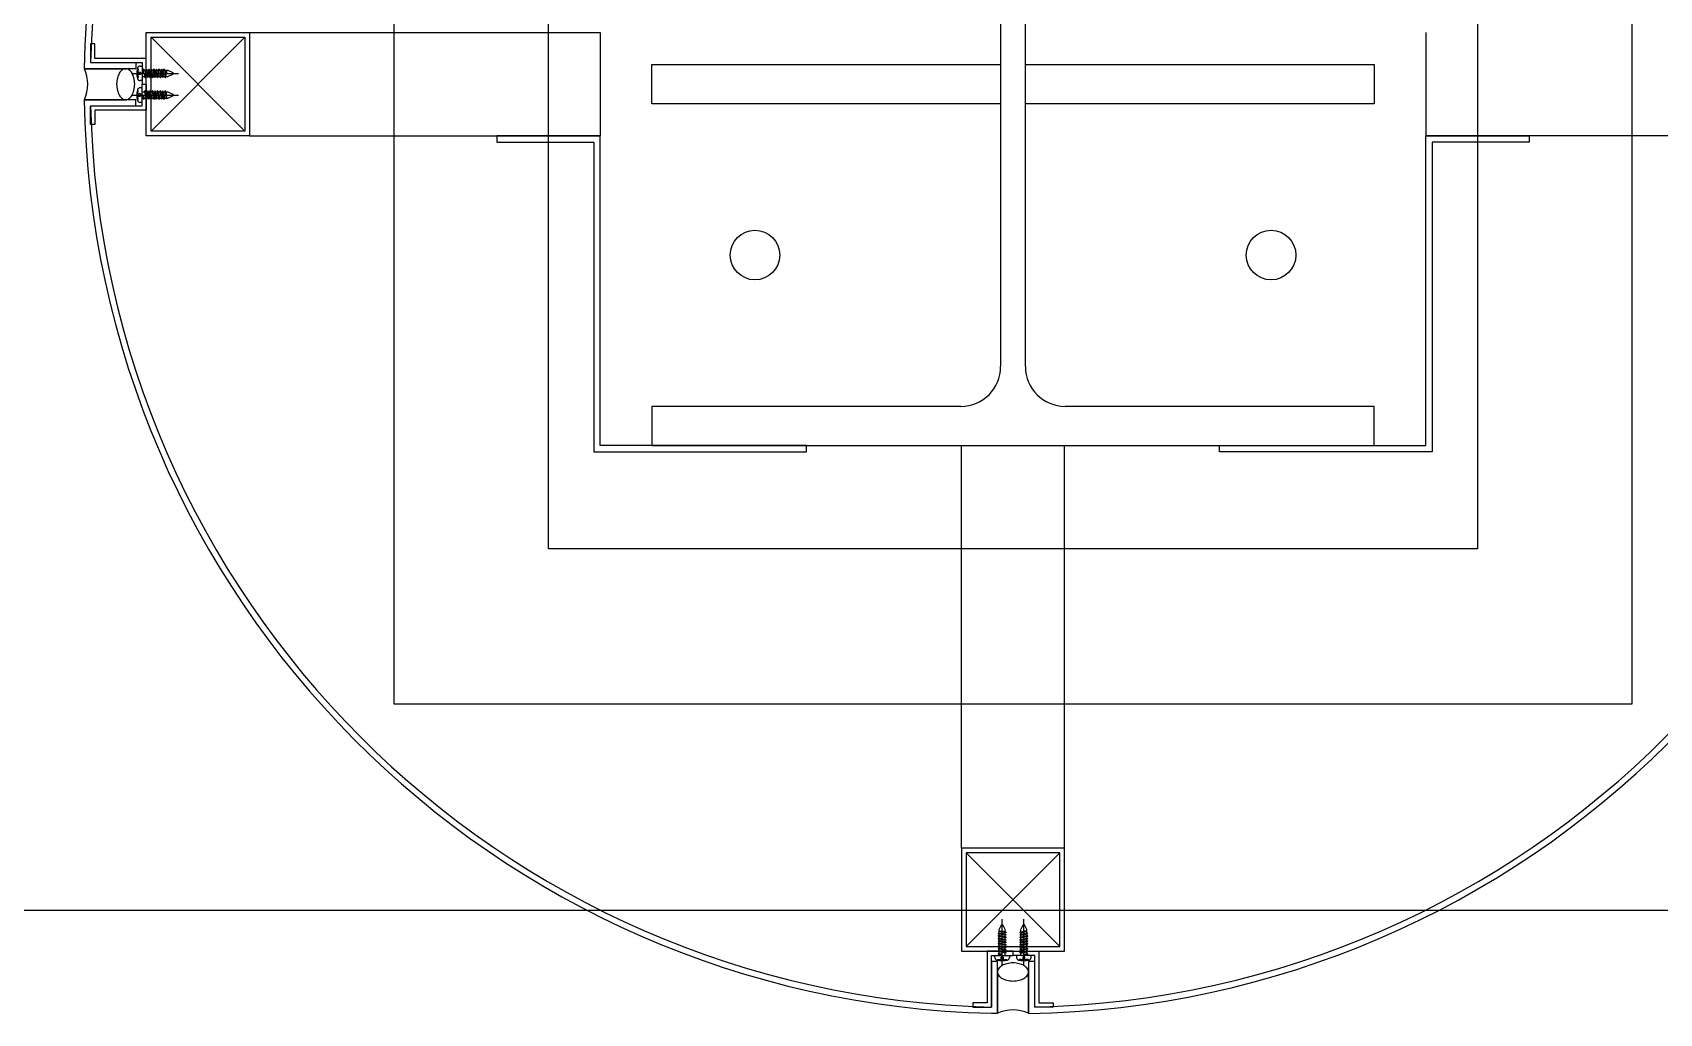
# Model space of a CAD drawing. Header units: millimetres. Extents: x -168200 to 672800, y -7409 to 118800.
# Drawn here: x 105025 to 105813, y 15950 to 16425 of the extents above; entities that cross this region are included whole.
import ezdxf
from ezdxf.xclip import XClip

# ---------------------------------------------------------------- set-up
doc = ezdxf.new("R2010")
doc.units = ezdxf.units.MM
doc.header["$LTSCALE"] = 200
doc.header["$XCLIPFRAME"] = 0
for name, color, linetype in [('01하지철물', 8, 'Continuous'), ('1 BA', 9, 'Continuous'), ('CON', 2, 'Continuous'), ('입면선', 252, 'Continuous')]:
    doc.layers.add(name, color=color, linetype=linetype)

# ---------------------------------------------------------------- blocks, each defined once
blk = doc.blocks.new('I-Center 1층 평면도')
at = {"layer": '입면선', "color": 252, "ltscale": 200}
blk.add_line((-9900, 2100), (50, 2100), dxfattribs=at)

msp = doc.modelspace()

# ---------------------------------------------------------------- linework, layer by layer
at = {"layer": '01하지철물'}
for points in [[(105250, 16375), (105250, 16372), (105297, 16372), (105297, 16222), (105400, 16222), (105400, 16225), (105300, 16225), (105300, 16375)], [(105750, 16375), (105750, 16372), (105703, 16372), (105703, 16222), (105600, 16222), (105600, 16225), (105700, 16225), (105700, 16375)]]:
    msp.add_lwpolyline(points, close=True, dxfattribs=at)
at = {"layer": '1 BA'}
for p, q in [((105275, 16175), (105275, 16625)), ((105725, 16625), (105725, 16175)), ((105494, 16536.75), (105494, 16263.25)), ((105506, 16263.25), (105506, 16536.75)), ((105080.14, 16375), (105080.14, 16425)), ((105080.14, 16425), (105130.14, 16425)), ((105130.14, 16425), (105300, 16425)), ((105130.14, 16425), (105130.14, 16375)), ((105300, 16425), (105300, 16375)), ((105700, 16425), (105700, 16375)), ((105055.14, 16419.5), (105053.14, 16419.5)), ((105053.14, 16419.5), (105053.14, 16410.5)), ((105055.14, 16412.5), (105055.14, 16419.5)), ((105082.44, 16422.7), (105127.84, 16377.3)), ((105082.44, 16377.3), (105127.84, 16422.7)), ((105082.44, 16377.3), (105082.44, 16422.7)), ((105082.44, 16422.7), (105127.84, 16422.7)), ((105127.84, 16422.7), (105127.84, 16377.3)), ((105053.14, 16410.5), (105075.14, 16410.5)), ((105053.14, 16410.5), (105078.14, 16410.5)), ((105080.14, 16412.5), (105055.14, 16412.5)), ((105075.14, 16410.5), (105075.14, 16407.5)), ((105077.15, 16408.75), (105078.14, 16408.75)), ((105078.14, 16410.5), (105078.14, 16400)), ((105078.14, 16408.75), (105078.14, 16401.75)), ((105080.14, 16400), (105080.14, 16412.5)), ((105325, 16409.5), (105494, 16409.5)), ((105325, 16390.5), (105325, 16409.5)), ((105494, 16409.5), (105494, 16390.5)), ((105506, 16409.5), (105675, 16409.5)), ((105506, 16390.5), (105506, 16409.5)), ((105675, 16409.5), (105675, 16390.5)), ((105075.14, 16407.5), (105050.06, 16407.5)), ((105050.14, 16407.5), (105070.6, 16407.5)), ((105050.14, 16407.5), (105070.14, 16407.5)), ((105073.17, 16405.25), (105095.75, 16405.25)), ((105075.89, 16407.8), (105076.09, 16407.57)), ((105076.09, 16402.93), (105075.89, 16402.7)), ((105076.04, 16406.27), (105075.99, 16406.06)), ((105075.99, 16406.06), (105075.99, 16405.91)), ((105075.99, 16405.91), (105076.05, 16405.81)), ((105076.05, 16404.69), (105075.99, 16404.59)), ((105075.99, 16404.59), (105075.99, 16404.44)), ((105075.99, 16404.44), (105076.04, 16404.23)), ((105076.11, 16406.51), (105076.04, 16406.27)), ((105076.04, 16404.23), (105076.11, 16403.99)), ((105076.05, 16405.81), (105076.17, 16405.76)), ((105076.17, 16404.74), (105076.05, 16404.69)), ((105076.09, 16407.57), (105076.19, 16407.32)), ((105076.19, 16403.18), (105076.09, 16402.93)), ((105076.17, 16406.78), (105076.11, 16406.51)), ((105076.11, 16403.99), (105076.17, 16403.72)), ((105076.21, 16407.05), (105076.17, 16406.78)), ((105076.17, 16405.76), (105076.33, 16405.74)), ((105076.33, 16404.76), (105076.17, 16404.74)), ((105076.17, 16403.72), (105076.21, 16403.45)), ((105076.19, 16407.32), (105076.21, 16407.05)), ((105076.21, 16403.45), (105076.19, 16403.18)), ((105076.33, 16405.74), (105076.52, 16405.74)), ((105076.52, 16404.76), (105076.33, 16404.76)), ((105076.52, 16405.74), (105076.72, 16405.76)), ((105076.72, 16404.74), (105076.52, 16404.76)), ((105076.72, 16405.76), (105076.93, 16405.77)), ((105076.93, 16404.73), (105076.72, 16404.74)), ((105076.93, 16405.77), (105077.13, 16405.76)), ((105077.13, 16404.74), (105076.93, 16404.73)), ((105077.13, 16405.76), (105077.3, 16405.72)), ((105077.3, 16404.78), (105077.13, 16404.74)), ((105078.14, 16401.75), (105077.15, 16401.75)), ((105077.3, 16405.72), (105077.43, 16405.64)), ((105077.43, 16404.86), (105077.3, 16404.78)), ((105077.43, 16405.64), (105077.53, 16405.53)), ((105077.53, 16404.97), (105077.43, 16404.86)), ((105077.53, 16405.53), (105077.59, 16405.4)), ((105077.59, 16405.1), (105077.53, 16404.97)), ((105077.59, 16405.4), (105077.6, 16405.25)), ((105077.6, 16405.25), (105077.59, 16405.1)), ((105078.65, 16406.75), (105078.14, 16406.75)), ((105078.14, 16403.75), (105079.26, 16403.75)), ((105078.55, 16405.2), (105078.88, 16407.25)), ((105078.55, 16405.2), (105078.65, 16406.75)), ((105078.84, 16407.23), (105078.65, 16406.75)), ((105078.65, 16405.18), (105078.98, 16407.19)), ((105078.65, 16405.18), (105079.15, 16406.75)), ((105078.95, 16407.24), (105079.15, 16406.75)), ((105079.15, 16406.75), (105079.88, 16406.75)), ((105079.26, 16403.75), (105079.88, 16406.75)), ((105079.46, 16403.26), (105079.26, 16403.75)), ((105079.46, 16403.26), (105080.12, 16407.25)), ((105079.57, 16403.27), (105080.21, 16407.19)), ((105079.57, 16403.27), (105079.76, 16403.75)), ((105079.76, 16403.75), (105080.38, 16406.75)), ((105079.76, 16403.75), (105080.49, 16403.75)), ((105080.08, 16407.23), (105079.88, 16406.75)), ((105080.18, 16407.24), (105080.38, 16406.75)), ((105080.38, 16406.75), (105081.12, 16406.75)), ((105080.49, 16403.75), (105081.12, 16406.75)), ((105080.69, 16403.26), (105080.49, 16403.75)), ((105080.69, 16403.26), (105081.35, 16407.25)), ((105080.8, 16403.27), (105081.44, 16407.19)), ((105080.8, 16403.27), (105080.99, 16403.75)), ((105080.99, 16403.75), (105081.62, 16406.75)), ((105080.99, 16403.75), (105081.73, 16403.75)), ((105081.31, 16407.23), (105081.12, 16406.75)), ((105081.42, 16407.24), (105081.62, 16406.75)), ((105081.62, 16406.75), (105082.35, 16406.75)), ((105081.73, 16403.75), (105082.35, 16406.75)), ((105081.93, 16403.26), (105081.73, 16403.75)), ((105081.93, 16403.26), (105082.58, 16407.25)), ((105082.03, 16403.27), (105082.68, 16407.19)), ((105082.03, 16403.27), (105082.23, 16403.75)), ((105082.23, 16403.75), (105082.85, 16406.75)), ((105082.23, 16403.75), (105082.96, 16403.75)), ((105082.54, 16407.23), (105082.35, 16406.75)), ((105082.65, 16407.24), (105082.85, 16406.75)), ((105082.85, 16406.75), (105083.58, 16406.75)), ((105082.96, 16403.75), (105083.58, 16406.75)), ((105083.16, 16403.26), (105082.96, 16403.75)), ((105083.16, 16403.26), (105083.81, 16407.25)), ((105083.27, 16403.27), (105083.91, 16407.19)), ((105083.27, 16403.27), (105083.46, 16403.75)), ((105083.46, 16403.75), (105084.08, 16406.75)), ((105083.46, 16403.75), (105084.19, 16403.75)), ((105083.78, 16407.23), (105083.58, 16406.75)), ((105083.88, 16407.24), (105084.08, 16406.75)), ((105084.08, 16406.75), (105084.81, 16406.75)), ((105084.19, 16403.75), (105084.81, 16406.75)), ((105084.39, 16403.26), (105084.19, 16403.75)), ((105084.39, 16403.26), (105085.05, 16407.25)), ((105084.5, 16403.27), (105085.14, 16407.19)), ((105084.5, 16403.27), (105084.69, 16403.75)), ((105084.69, 16403.75), (105085.31, 16406.75)), ((105084.69, 16403.75), (105085.43, 16403.75)), ((105085.01, 16407.23), (105084.81, 16406.75)), ((105085.11, 16407.24), (105085.31, 16406.75)), ((105085.31, 16406.75), (105086.05, 16406.75)), ((105085.43, 16403.75), (105086.05, 16406.75)), ((105085.63, 16403.26), (105085.43, 16403.75)), ((105085.63, 16403.26), (105086.28, 16407.25)), ((105085.73, 16403.27), (105086.38, 16407.19)), ((105085.73, 16403.27), (105085.93, 16403.75)), ((105085.93, 16403.75), (105086.55, 16406.75)), ((105085.93, 16403.75), (105086.66, 16403.75)), ((105086.24, 16407.23), (105086.05, 16406.75)), ((105086.35, 16407.24), (105086.55, 16406.75)), ((105086.55, 16406.75), (105087.28, 16406.75)), ((105086.66, 16403.75), (105087.28, 16406.75)), ((105086.86, 16403.26), (105086.66, 16403.75)), ((105086.86, 16403.26), (105087.51, 16407.25)), ((105086.96, 16403.27), (105087.61, 16407.19)), ((105086.96, 16403.27), (105087.16, 16403.75)), ((105087.16, 16403.75), (105087.78, 16406.75)), ((105087.16, 16403.75), (105087.89, 16403.75)), ((105087.47, 16407.23), (105087.28, 16406.75)), ((105087.58, 16407.24), (105087.78, 16406.75)), ((105087.78, 16406.75), (105088.51, 16406.75)), ((105087.89, 16403.75), (105088.51, 16406.75)), ((105088.09, 16403.26), (105087.89, 16403.75)), ((105088.09, 16403.26), (105088.75, 16407.25)), ((105088.2, 16403.27), (105088.84, 16407.19)), ((105088.2, 16403.27), (105088.39, 16403.75)), ((105088.39, 16403.75), (105089.01, 16406.75)), ((105088.39, 16403.75), (105089.12, 16403.75)), ((105088.71, 16407.23), (105088.51, 16406.75)), ((105088.81, 16407.24), (105089.01, 16406.75)), ((105088.94, 16406.75), (105090.64, 16406.75)), ((105089.12, 16403.75), (105089.75, 16406.75)), ((105089.32, 16403.26), (105089.12, 16403.75)), ((105089.32, 16403.26), (105089.93, 16406.75)), ((105089.43, 16403.27), (105089.93, 16406.5)), ((105089.43, 16403.27), (105089.62, 16403.75)), ((105089.62, 16403.75), (105089.93, 16405.21)), ((105089.62, 16403.75), (105090.64, 16403.75)), ((105089.93, 16406.75), (105089.93, 16405.21)), ((105090.64, 16406.75), (105092.95, 16405.63)), ((105090.64, 16403.75), (105092.95, 16404.87)), ((105073.17, 16394.75), (105095.75, 16394.75)), ((105076.09, 16397.07), (105075.89, 16397.3)), ((105075.99, 16395.56), (105076.04, 16395.77)), ((105075.99, 16395.41), (105075.99, 16395.56)), ((105076.05, 16395.31), (105075.99, 16395.41)), ((105075.99, 16394.09), (105076.05, 16394.19)), ((105075.99, 16393.94), (105075.99, 16394.09)), ((105076.04, 16393.73), (105075.99, 16393.94)), ((105076.04, 16395.77), (105076.11, 16396.01)), ((105076.11, 16393.49), (105076.04, 16393.73)), ((105076.17, 16395.26), (105076.05, 16395.31)), ((105076.05, 16394.19), (105076.17, 16394.24)), ((105076.19, 16396.82), (105076.09, 16397.07)), ((105076.11, 16396.01), (105076.17, 16396.28)), ((105076.17, 16393.22), (105076.11, 16393.49)), ((105076.17, 16396.28), (105076.21, 16396.55)), ((105076.33, 16395.24), (105076.17, 16395.26)), ((105076.17, 16394.24), (105076.33, 16394.26)), ((105076.21, 16392.95), (105076.17, 16393.22)), ((105076.21, 16396.55), (105076.19, 16396.82)), ((105076.19, 16392.68), (105076.21, 16392.95)), ((105076.52, 16395.24), (105076.33, 16395.24)), ((105076.33, 16394.26), (105076.52, 16394.26)), ((105076.72, 16395.26), (105076.52, 16395.24)), ((105076.52, 16394.26), (105076.72, 16394.24)), ((105076.93, 16395.27), (105076.72, 16395.26)), ((105076.72, 16394.24), (105076.93, 16394.23)), ((105077.13, 16395.26), (105076.93, 16395.27)), ((105076.93, 16394.23), (105077.13, 16394.24)), ((105077.3, 16395.22), (105077.13, 16395.26)), ((105077.13, 16394.24), (105077.3, 16394.28)), ((105078.14, 16398.25), (105077.15, 16398.25)), ((105077.43, 16395.14), (105077.3, 16395.22)), ((105077.3, 16394.28), (105077.43, 16394.36)), ((105077.53, 16395.03), (105077.43, 16395.14)), ((105077.43, 16394.36), (105077.53, 16394.47)), ((105077.59, 16394.9), (105077.53, 16395.03)), ((105077.53, 16394.47), (105077.59, 16394.6)), ((105077.6, 16394.75), (105077.59, 16394.9)), ((105077.59, 16394.6), (105077.6, 16394.75)), ((105078.14, 16400), (105080.14, 16400)), ((105078.14, 16389.5), (105078.14, 16400)), ((105078.14, 16400), (105080.14, 16400)), ((105078.14, 16391.25), (105078.14, 16398.25)), ((105078.14, 16396.25), (105079.26, 16396.25)), ((105078.65, 16393.25), (105078.14, 16393.25)), ((105078.55, 16394.8), (105078.88, 16392.75)), ((105078.55, 16394.8), (105078.65, 16393.25)), ((105078.65, 16394.82), (105078.98, 16392.81)), ((105078.65, 16394.82), (105079.15, 16393.25)), ((105078.84, 16392.77), (105078.65, 16393.25)), ((105078.95, 16392.76), (105079.15, 16393.25)), ((105079.15, 16393.25), (105079.88, 16393.25)), ((105079.46, 16396.74), (105079.26, 16396.25)), ((105079.26, 16396.25), (105079.88, 16393.25)), ((105079.46, 16396.74), (105080.12, 16392.75)), ((105079.57, 16396.73), (105079.76, 16396.25)), ((105079.57, 16396.73), (105080.21, 16392.81)), ((105079.76, 16396.25), (105080.38, 16393.25)), ((105079.76, 16396.25), (105080.49, 16396.25)), ((105080.08, 16392.77), (105079.88, 16393.25)), ((105080.14, 16400), (105080.14, 16387.5)), ((105080.18, 16392.76), (105080.38, 16393.25)), ((105080.38, 16393.25), (105081.12, 16393.25)), ((105080.69, 16396.74), (105080.49, 16396.25)), ((105080.49, 16396.25), (105081.12, 16393.25)), ((105080.69, 16396.74), (105081.35, 16392.75)), ((105080.8, 16396.73), (105080.99, 16396.25)), ((105080.8, 16396.73), (105081.44, 16392.81)), ((105080.99, 16396.25), (105081.62, 16393.25)), ((105080.99, 16396.25), (105081.73, 16396.25)), ((105081.31, 16392.77), (105081.12, 16393.25)), ((105081.42, 16392.76), (105081.62, 16393.25)), ((105081.62, 16393.25), (105082.35, 16393.25)), ((105081.93, 16396.74), (105081.73, 16396.25)), ((105081.73, 16396.25), (105082.35, 16393.25)), ((105081.93, 16396.74), (105082.58, 16392.75)), ((105082.03, 16396.73), (105082.23, 16396.25)), ((105082.03, 16396.73), (105082.68, 16392.81)), ((105082.23, 16396.25), (105082.85, 16393.25)), ((105082.23, 16396.25), (105082.96, 16396.25)), ((105082.54, 16392.77), (105082.35, 16393.25)), ((105082.65, 16392.76), (105082.85, 16393.25)), ((105082.85, 16393.25), (105083.58, 16393.25)), ((105083.16, 16396.74), (105082.96, 16396.25)), ((105082.96, 16396.25), (105083.58, 16393.25)), ((105083.16, 16396.74), (105083.81, 16392.75)), ((105083.27, 16396.73), (105083.91, 16392.81)), ((105083.27, 16396.73), (105083.46, 16396.25)), ((105083.46, 16396.25), (105084.08, 16393.25)), ((105083.46, 16396.25), (105084.19, 16396.25)), ((105083.78, 16392.77), (105083.58, 16393.25)), ((105083.88, 16392.76), (105084.08, 16393.25)), ((105084.08, 16393.25), (105084.81, 16393.25)), ((105084.39, 16396.74), (105084.19, 16396.25)), ((105084.19, 16396.25), (105084.81, 16393.25)), ((105084.39, 16396.74), (105085.05, 16392.75)), ((105084.5, 16396.73), (105084.69, 16396.25)), ((105084.5, 16396.73), (105085.14, 16392.81)), ((105084.69, 16396.25), (105085.31, 16393.25)), ((105084.69, 16396.25), (105085.43, 16396.25)), ((105085.01, 16392.77), (105084.81, 16393.25)), ((105085.11, 16392.76), (105085.31, 16393.25)), ((105085.31, 16393.25), (105086.05, 16393.25)), ((105085.63, 16396.74), (105085.43, 16396.25)), ((105085.43, 16396.25), (105086.05, 16393.25)), ((105085.63, 16396.74), (105086.28, 16392.75)), ((105085.73, 16396.73), (105086.38, 16392.81)), ((105085.73, 16396.73), (105085.93, 16396.25)), ((105085.93, 16396.25), (105086.55, 16393.25)), ((105085.93, 16396.25), (105086.66, 16396.25)), ((105086.24, 16392.77), (105086.05, 16393.25)), ((105086.35, 16392.76), (105086.55, 16393.25)), ((105086.55, 16393.25), (105087.28, 16393.25)), ((105086.86, 16396.74), (105086.66, 16396.25)), ((105086.66, 16396.25), (105087.28, 16393.25)), ((105086.86, 16396.74), (105087.51, 16392.75)), ((105086.96, 16396.73), (105087.16, 16396.25)), ((105086.96, 16396.73), (105087.61, 16392.81)), ((105087.16, 16396.25), (105087.78, 16393.25)), ((105087.16, 16396.25), (105087.89, 16396.25)), ((105087.47, 16392.77), (105087.28, 16393.25)), ((105087.58, 16392.76), (105087.78, 16393.25)), ((105087.78, 16393.25), (105088.51, 16393.25)), ((105088.09, 16396.74), (105087.89, 16396.25)), ((105087.89, 16396.25), (105088.51, 16393.25)), ((105088.09, 16396.74), (105088.75, 16392.75)), ((105088.2, 16396.73), (105088.84, 16392.81)), ((105088.2, 16396.73), (105088.39, 16396.25)), ((105088.39, 16396.25), (105089.12, 16396.25)), ((105088.39, 16396.25), (105089.01, 16393.25)), ((105088.71, 16392.77), (105088.51, 16393.25)), ((105088.81, 16392.76), (105089.01, 16393.25)), ((105088.94, 16393.25), (105090.64, 16393.25)), ((105089.32, 16396.74), (105089.12, 16396.25)), ((105089.12, 16396.25), (105089.75, 16393.25)), ((105089.32, 16396.74), (105089.93, 16393.25)), ((105089.43, 16396.73), (105089.93, 16393.5)), ((105089.43, 16396.73), (105089.62, 16396.25)), ((105089.62, 16396.25), (105089.93, 16394.79)), ((105089.62, 16396.25), (105090.64, 16396.25)), ((105089.93, 16393.25), (105089.93, 16394.79)), ((105090.64, 16396.25), (105092.95, 16395.13)), ((105090.64, 16393.25), (105092.95, 16394.37)), ((105075.14, 16392.5), (105050.06, 16392.5)), ((105050.14, 16392.5), (105070.6, 16392.5)), ((105070.14, 16392.5), (105050.14, 16392.5)), ((105053.14, 16380.5), (105053.14, 16389.5)), ((105053.14, 16389.5), (105078.14, 16389.5)), ((105053.14, 16389.5), (105075.14, 16389.5)), ((105080.14, 16387.5), (105055.14, 16387.5)), ((105055.14, 16387.5), (105055.14, 16380.5)), ((105075.14, 16389.5), (105075.14, 16392.5)), ((105075.89, 16392.2), (105076.09, 16392.43)), ((105076.09, 16392.43), (105076.19, 16392.68)), ((105077.15, 16391.25), (105078.14, 16391.25)), ((105494, 16390.5), (105325, 16390.5)), ((105675, 16390.5), (105506, 16390.5)), ((105055.14, 16380.5), (105053.14, 16380.5)), ((105127.84, 16377.3), (105082.44, 16377.3)), ((105130.14, 16375), (105080.14, 16375)), ((105130.14, 16375), (105300, 16375)), ((105869.86, 16375), (105700, 16375)), ((105474.75, 16244), (105325, 16244)), ((105325, 16244), (105325, 16225)), ((105675, 16244), (105525.25, 16244)), ((105675, 16225), (105675, 16244)), ((105325, 16225), (105675, 16225)), ((105475, 16030.14), (105475, 16225)), ((105525, 16030.14), (105525, 16225)), ((105725, 16175), (105275, 16175)), ((105525, 16030.14), (105475, 16030.14)), ((105475, 16030.14), (105475, 15980.14)), ((105477.3, 15982.44), (105522.7, 16027.84)), ((105477.3, 16027.84), (105522.7, 15982.44)), ((105522.7, 16027.84), (105477.3, 16027.84)), ((105477.3, 16027.84), (105477.3, 15982.44)), ((105522.7, 15982.44), (105522.7, 16027.84)), ((105525, 15980.14), (105525, 16030.14)), ((105493.25, 15990.64), (105494.37, 15992.95)), ((105494.75, 15973.17), (105494.75, 15995.75)), ((105496.25, 15990.64), (105495.13, 15992.95)), ((105503.75, 15990.64), (105504.87, 15992.95)), ((105505.25, 15973.17), (105505.25, 15995.75)), ((105506.75, 15990.64), (105505.63, 15992.95)), ((105496.74, 15988.09), (105492.75, 15988.75)), ((105496.74, 15986.86), (105492.75, 15987.51)), ((105496.74, 15985.63), (105492.75, 15986.28)), ((105496.74, 15984.39), (105492.75, 15985.05)), ((105496.74, 15983.16), (105492.75, 15983.81)), ((105492.76, 15988.81), (105493.25, 15989.01)), ((105492.76, 15987.58), (105493.25, 15987.78)), ((105492.76, 15986.35), (105493.25, 15986.55)), ((105492.76, 15985.11), (105493.25, 15985.31)), ((105492.76, 15983.88), (105493.25, 15984.08)), ((105492.77, 15988.71), (105493.25, 15988.51)), ((105492.77, 15987.47), (105493.25, 15987.28)), ((105492.77, 15986.24), (105493.25, 15986.05)), ((105492.77, 15985.01), (105493.25, 15984.81)), ((105492.77, 15983.78), (105493.25, 15983.58)), ((105496.73, 15988.2), (105492.81, 15988.84)), ((105496.73, 15986.96), (105492.81, 15987.61)), ((105496.73, 15985.73), (105492.81, 15986.38)), ((105496.73, 15984.5), (105492.81, 15985.14)), ((105496.73, 15983.27), (105492.81, 15983.91)), ((105493.25, 15988.94), (105493.25, 15990.64)), ((105496.74, 15989.32), (105493.25, 15989.93)), ((105493.25, 15989.93), (105494.79, 15989.93)), ((105496.25, 15989.12), (105493.25, 15989.75)), ((105496.25, 15988.39), (105493.25, 15989.01)), ((105493.25, 15987.78), (105493.25, 15988.51)), ((105496.25, 15987.89), (105493.25, 15988.51)), ((105496.25, 15987.16), (105493.25, 15987.78)), ((105493.25, 15986.55), (105493.25, 15987.28)), ((105496.25, 15986.66), (105493.25, 15987.28)), ((105496.25, 15985.93), (105493.25, 15986.55)), ((105493.25, 15985.31), (105493.25, 15986.05)), ((105496.25, 15985.43), (105493.25, 15986.05)), ((105496.25, 15984.69), (105493.25, 15985.31)), ((105493.25, 15984.08), (105493.25, 15984.81)), ((105496.25, 15984.19), (105493.25, 15984.81)), ((105496.25, 15983.46), (105493.25, 15984.08)), ((105493.25, 15982.85), (105493.25, 15983.58)), ((105496.25, 15982.96), (105493.25, 15983.58)), ((105496.73, 15989.43), (105493.5, 15989.93)), ((105496.25, 15989.62), (105494.79, 15989.93)), ((105496.25, 15989.62), (105496.25, 15990.64)), ((105496.73, 15989.43), (105496.25, 15989.62)), ((105496.74, 15989.32), (105496.25, 15989.12)), ((105496.25, 15988.39), (105496.25, 15989.12)), ((105496.73, 15988.2), (105496.25, 15988.39)), ((105496.74, 15988.09), (105496.25, 15987.89)), ((105496.25, 15987.16), (105496.25, 15987.89)), ((105496.73, 15986.96), (105496.25, 15987.16)), ((105496.74, 15986.86), (105496.25, 15986.66)), ((105496.25, 15985.93), (105496.25, 15986.66)), ((105496.73, 15985.73), (105496.25, 15985.93)), ((105496.74, 15985.63), (105496.25, 15985.43)), ((105496.25, 15984.69), (105496.25, 15985.43)), ((105496.73, 15984.5), (105496.25, 15984.69)), ((105496.74, 15984.39), (105496.25, 15984.19)), ((105496.25, 15983.46), (105496.25, 15984.19)), ((105496.73, 15983.27), (105496.25, 15983.46)), ((105496.74, 15983.16), (105496.25, 15982.96)), ((105503.26, 15989.32), (105506.75, 15989.93)), ((105503.26, 15989.32), (105503.75, 15989.12)), ((105503.26, 15988.09), (105507.25, 15988.75)), ((105503.26, 15988.09), (105503.75, 15987.89)), ((105503.26, 15986.86), (105507.25, 15987.51)), ((105503.26, 15986.86), (105503.75, 15986.66)), ((105503.26, 15985.63), (105507.25, 15986.28)), ((105503.26, 15985.63), (105503.75, 15985.43)), ((105503.26, 15984.39), (105507.25, 15985.05)), ((105503.26, 15984.39), (105503.75, 15984.19)), ((105503.26, 15983.16), (105507.25, 15983.81)), ((105503.26, 15983.16), (105503.75, 15982.96)), ((105503.27, 15989.43), (105506.5, 15989.93)), ((105503.27, 15989.43), (105503.75, 15989.62)), ((105503.27, 15988.2), (105507.19, 15988.84)), ((105503.27, 15988.2), (105503.75, 15988.39)), ((105503.27, 15986.96), (105507.19, 15987.61)), ((105503.27, 15986.96), (105503.75, 15987.16)), ((105503.27, 15985.73), (105507.19, 15986.38)), ((105503.27, 15985.73), (105503.75, 15985.93)), ((105503.27, 15984.5), (105507.19, 15985.14)), ((105503.27, 15984.5), (105503.75, 15984.69)), ((105503.27, 15983.27), (105507.19, 15983.91)), ((105503.27, 15983.27), (105503.75, 15983.46)), ((105503.75, 15989.62), (105503.75, 15990.64)), ((105503.75, 15989.62), (105505.21, 15989.93)), ((105503.75, 15989.12), (105506.75, 15989.75)), ((105503.75, 15988.39), (105503.75, 15989.12)), ((105503.75, 15988.39), (105506.75, 15989.01)), ((105503.75, 15987.89), (105506.75, 15988.51)), ((105503.75, 15987.16), (105503.75, 15987.89)), ((105503.75, 15987.16), (105506.75, 15987.78)), ((105503.75, 15986.66), (105506.75, 15987.28)), ((105503.75, 15985.93), (105503.75, 15986.66)), ((105503.75, 15985.93), (105506.75, 15986.55)), ((105503.75, 15985.43), (105506.75, 15986.05)), ((105503.75, 15984.69), (105503.75, 15985.43)), ((105503.75, 15984.69), (105506.75, 15985.31)), ((105503.75, 15984.19), (105506.75, 15984.81)), ((105503.75, 15983.46), (105503.75, 15984.19)), ((105503.75, 15983.46), (105506.75, 15984.08)), ((105503.75, 15982.96), (105506.75, 15983.58)), ((105506.75, 15989.93), (105505.21, 15989.93)), ((105506.75, 15988.94), (105506.75, 15990.64)), ((105507.24, 15988.81), (105506.75, 15989.01)), ((105507.23, 15988.71), (105506.75, 15988.51)), ((105506.75, 15987.78), (105506.75, 15988.51)), ((105507.24, 15987.58), (105506.75, 15987.78)), ((105507.23, 15987.47), (105506.75, 15987.28)), ((105506.75, 15986.55), (105506.75, 15987.28)), ((105507.24, 15986.35), (105506.75, 15986.55)), ((105507.23, 15986.24), (105506.75, 15986.05)), ((105506.75, 15985.31), (105506.75, 15986.05)), ((105507.24, 15985.11), (105506.75, 15985.31)), ((105507.23, 15985.01), (105506.75, 15984.81)), ((105506.75, 15984.08), (105506.75, 15984.81)), ((105507.24, 15983.88), (105506.75, 15984.08)), ((105507.23, 15983.78), (105506.75, 15983.58)), ((105506.75, 15982.85), (105506.75, 15983.58)), ((105475, 15980.14), (105525, 15980.14)), ((105477.3, 15982.44), (105522.7, 15982.44)), ((105500, 15980.14), (105487.5, 15980.14)), ((105487.5, 15980.14), (105487.5, 15955.14)), ((105489.5, 15953.14), (105489.5, 15978.14)), ((105489.5, 15978.14), (105500, 15978.14)), ((105492.5, 15975.14), (105489.5, 15975.14)), ((105489.5, 15975.14), (105489.5, 15953.12)), ((105491.25, 15977.15), (105491.25, 15978.14)), ((105491.25, 15978.14), (105498.25, 15978.14)), ((105492.2, 15975.89), (105492.43, 15976.09)), ((105492.43, 15976.09), (105492.68, 15976.19)), ((105492.5, 15950.14), (105492.5, 15975.14)), ((105492.68, 15976.19), (105492.95, 15976.21)), ((105496.74, 15981.93), (105492.75, 15982.58)), ((105496.74, 15980.69), (105492.75, 15981.35)), ((105496.74, 15979.46), (105492.75, 15980.12)), ((105494.8, 15978.55), (105492.75, 15978.88)), ((105492.76, 15982.65), (105493.25, 15982.85)), ((105492.76, 15981.42), (105493.25, 15981.62)), ((105492.76, 15980.18), (105493.25, 15980.38)), ((105492.76, 15978.95), (105493.25, 15979.15)), ((105492.77, 15982.54), (105493.25, 15982.35)), ((105492.77, 15981.31), (105493.25, 15981.12)), ((105492.77, 15980.08), (105493.25, 15979.88)), ((105492.77, 15978.84), (105493.25, 15978.65)), ((105496.73, 15982.03), (105492.81, 15982.68)), ((105496.73, 15980.8), (105492.81, 15981.44)), ((105496.73, 15979.57), (105492.81, 15980.21)), ((105494.82, 15978.65), (105492.81, 15978.98)), ((105492.95, 15976.21), (105493.22, 15976.17)), ((105493.22, 15976.17), (105493.49, 15976.11)), ((105496.25, 15982.23), (105493.25, 15982.85)), ((105493.25, 15981.62), (105493.25, 15982.35)), ((105496.25, 15981.73), (105493.25, 15982.35)), ((105496.25, 15980.99), (105493.25, 15981.62)), ((105496.25, 15980.49), (105493.25, 15981.12)), ((105493.25, 15980.38), (105493.25, 15981.12)), ((105496.25, 15979.76), (105493.25, 15980.38)), ((105496.25, 15979.26), (105493.25, 15979.88)), ((105493.25, 15979.15), (105493.25, 15979.88)), ((105494.82, 15978.65), (105493.25, 15979.15)), ((105494.8, 15978.55), (105493.25, 15978.65)), ((105493.25, 15978.65), (105493.25, 15978.14)), ((105493.49, 15976.11), (105493.73, 15976.04)), ((105493.73, 15976.04), (105493.94, 15975.99)), ((105493.94, 15975.99), (105494.09, 15975.99)), ((105494.09, 15975.99), (105494.19, 15976.05)), ((105494.19, 15976.05), (105494.24, 15976.17)), ((105494.23, 15976.93), (105494.24, 15977.13)), ((105494.24, 15976.72), (105494.23, 15976.93)), ((105494.24, 15977.13), (105494.28, 15977.3)), ((105494.26, 15976.52), (105494.24, 15976.72)), ((105494.24, 15976.17), (105494.26, 15976.33)), ((105494.26, 15976.33), (105494.26, 15976.52)), ((105494.28, 15977.3), (105494.36, 15977.43)), ((105494.36, 15977.43), (105494.47, 15977.53)), ((105494.47, 15977.53), (105494.6, 15977.59)), ((105494.6, 15977.59), (105494.75, 15977.6)), ((105494.75, 15977.6), (105494.9, 15977.59)), ((105494.9, 15977.59), (105495.03, 15977.53)), ((105495.03, 15977.53), (105495.14, 15977.43)), ((105495.14, 15977.43), (105495.22, 15977.3)), ((105495.22, 15977.3), (105495.26, 15977.13)), ((105495.26, 15976.72), (105495.24, 15976.52)), ((105495.24, 15976.52), (105495.24, 15976.33)), ((105495.24, 15976.33), (105495.26, 15976.17)), ((105495.26, 15977.13), (105495.27, 15976.93)), ((105495.27, 15976.93), (105495.26, 15976.72)), ((105495.26, 15976.17), (105495.31, 15976.05)), ((105495.31, 15976.05), (105495.41, 15975.99)), ((105495.41, 15975.99), (105495.56, 15975.99)), ((105495.56, 15975.99), (105495.77, 15976.04)), ((105495.77, 15976.04), (105496.01, 15976.11)), ((105496.01, 15976.11), (105496.28, 15976.17)), ((105496.25, 15982.23), (105496.25, 15982.96)), ((105496.73, 15982.03), (105496.25, 15982.23)), ((105496.74, 15981.93), (105496.25, 15981.73)), ((105496.25, 15980.99), (105496.25, 15981.73)), ((105496.73, 15980.8), (105496.25, 15980.99)), ((105496.74, 15980.69), (105496.25, 15980.49)), ((105496.25, 15979.76), (105496.25, 15980.49)), ((105496.73, 15979.57), (105496.25, 15979.76)), ((105496.74, 15979.46), (105496.25, 15979.26)), ((105496.25, 15978.14), (105496.25, 15979.26)), ((105496.28, 15976.17), (105496.55, 15976.21)), ((105496.55, 15976.21), (105496.82, 15976.19)), ((105496.82, 15976.19), (105497.07, 15976.09)), ((105497.07, 15976.09), (105497.3, 15975.89)), ((105498.25, 15978.14), (105498.25, 15977.15)), ((105500, 15980.14), (105512.5, 15980.14)), ((105500, 15978.14), (105500, 15980.14)), ((105500, 15978.14), (105500, 15980.14)), ((105510.5, 15978.14), (105500, 15978.14)), ((105508.75, 15978.14), (105501.75, 15978.14)), ((105501.75, 15978.14), (105501.75, 15977.15)), ((105502.93, 15976.09), (105502.7, 15975.89)), ((105503.18, 15976.19), (105502.93, 15976.09)), ((105503.45, 15976.21), (105503.18, 15976.19)), ((105503.26, 15981.93), (105507.25, 15982.58)), ((105503.26, 15981.93), (105503.75, 15981.73)), ((105503.26, 15980.69), (105507.25, 15981.35)), ((105503.26, 15980.69), (105503.75, 15980.49)), ((105503.26, 15979.46), (105507.25, 15980.12)), ((105503.26, 15979.46), (105503.75, 15979.26)), ((105503.27, 15982.03), (105507.19, 15982.68)), ((105503.27, 15982.03), (105503.75, 15982.23)), ((105503.27, 15980.8), (105507.19, 15981.44)), ((105503.27, 15980.8), (105503.75, 15980.99)), ((105503.27, 15979.57), (105507.19, 15980.21)), ((105503.27, 15979.57), (105503.75, 15979.76)), ((105503.72, 15976.17), (105503.45, 15976.21)), ((105503.99, 15976.11), (105503.72, 15976.17)), ((105503.75, 15982.23), (105503.75, 15982.96)), ((105503.75, 15982.23), (105506.75, 15982.85)), ((105503.75, 15981.73), (105506.75, 15982.35)), ((105503.75, 15980.99), (105503.75, 15981.73)), ((105503.75, 15980.99), (105506.75, 15981.62)), ((105503.75, 15980.49), (105506.75, 15981.12)), ((105503.75, 15979.76), (105503.75, 15980.49)), ((105503.75, 15979.76), (105506.75, 15980.38)), ((105503.75, 15979.26), (105506.75, 15979.88)), ((105503.75, 15978.14), (105503.75, 15979.26)), ((105504.23, 15976.04), (105503.99, 15976.11)), ((105504.44, 15975.99), (105504.23, 15976.04)), ((105504.59, 15975.99), (105504.44, 15975.99)), ((105504.69, 15976.05), (105504.59, 15975.99)), ((105504.74, 15976.17), (105504.69, 15976.05)), ((105504.74, 15977.13), (105504.73, 15976.93)), ((105504.73, 15976.93), (105504.74, 15976.72)), ((105504.78, 15977.3), (105504.74, 15977.13)), ((105504.74, 15976.72), (105504.76, 15976.52)), ((105504.76, 15976.33), (105504.74, 15976.17)), ((105504.76, 15976.52), (105504.76, 15976.33)), ((105504.86, 15977.43), (105504.78, 15977.3)), ((105504.97, 15977.53), (105504.86, 15977.43)), ((105505.1, 15977.59), (105504.97, 15977.53)), ((105505.25, 15977.6), (105505.1, 15977.59)), ((105505.18, 15978.65), (105506.75, 15979.15)), ((105505.18, 15978.65), (105507.19, 15978.98)), ((105505.2, 15978.55), (105507.25, 15978.88)), ((105505.2, 15978.55), (105506.75, 15978.65)), ((105505.4, 15977.59), (105505.25, 15977.6)), ((105505.53, 15977.53), (105505.4, 15977.59)), ((105505.64, 15977.43), (105505.53, 15977.53)), ((105505.72, 15977.3), (105505.64, 15977.43)), ((105505.76, 15977.13), (105505.72, 15977.3)), ((105505.74, 15976.52), (105505.76, 15976.72)), ((105505.74, 15976.33), (105505.74, 15976.52)), ((105505.76, 15976.17), (105505.74, 15976.33)), ((105505.77, 15976.93), (105505.76, 15977.13)), ((105505.76, 15976.72), (105505.77, 15976.93)), ((105505.81, 15976.05), (105505.76, 15976.17)), ((105505.91, 15975.99), (105505.81, 15976.05)), ((105506.06, 15975.99), (105505.91, 15975.99)), ((105506.27, 15976.04), (105506.06, 15975.99)), ((105506.51, 15976.11), (105506.27, 15976.04)), ((105506.78, 15976.17), (105506.51, 15976.11)), ((105507.24, 15982.65), (105506.75, 15982.85)), ((105507.23, 15982.54), (105506.75, 15982.35)), ((105506.75, 15981.62), (105506.75, 15982.35)), ((105507.24, 15981.42), (105506.75, 15981.62)), ((105507.23, 15981.31), (105506.75, 15981.12)), ((105506.75, 15980.38), (105506.75, 15981.12)), ((105507.24, 15980.18), (105506.75, 15980.38)), ((105507.23, 15980.08), (105506.75, 15979.88)), ((105506.75, 15979.15), (105506.75, 15979.88)), ((105507.24, 15978.95), (105506.75, 15979.15)), ((105507.23, 15978.84), (105506.75, 15978.65)), ((105506.75, 15978.65), (105506.75, 15978.14)), ((105507.05, 15976.21), (105506.78, 15976.17)), ((105507.32, 15976.19), (105507.05, 15976.21)), ((105507.57, 15976.09), (105507.32, 15976.19)), ((105510.5, 15975.14), (105507.5, 15975.14)), ((105507.5, 15975.14), (105507.5, 15950.06)), ((105507.8, 15975.89), (105507.57, 15976.09)), ((105508.75, 15977.15), (105508.75, 15978.14)), ((105510.5, 15953.14), (105510.5, 15978.14)), ((105510.5, 15953.14), (105510.5, 15975.14)), ((105512.5, 15980.14), (105512.5, 15955.14)), ((105492.5, 15950.14), (105492.5, 15970.6)), ((105492.5, 15970.14), (105492.5, 15950.14)), ((105507.5, 15950.14), (105507.5, 15970.6)), ((105507.5, 15950.14), (105507.5, 15970.14)), ((105487.5, 15955.14), (105480.5, 15955.14)), ((105480.5, 15955.14), (105480.5, 15953.14)), ((105480.5, 15953.14), (105489.5, 15953.14)), ((105519.5, 15953.14), (105510.5, 15953.14)), ((105512.5, 15955.14), (105519.5, 15955.14)), ((105519.5, 15955.14), (105519.5, 15953.14)), ((105489.5, 15950.12), (105492.5, 15950.14))]:
    msp.add_line(p, q, dxfattribs=at)
for centre in [(105375, 16317.25), (105625, 16317.25)]:
    msp.add_circle(centre, 12, dxfattribs=at)
for centre, radius, start, end in [((105500, 16400), 450, 1.33703, 89.04503), ((105500, 16400), 450, 91.33703, 179.04503), ((105500, 16400), 447, 91.346, 178.654), ((105500, 16400), 447, 1.346, 88.654), ((105500, 16400), 447, 177.49972, 178.654), ((105077.15, 16407.45), 1.3, 90.02335, 164.41138), ((105034, 16400), 17.8, 335.07803, 24.92197), ((105078.57, 16400), 12.8, 166.40617, 180), ((105074.41, 16401.01), 8.52, 149.72427, 166.40617), ((105071.78, 16402.54), 5.48, 125.3569, 149.72427), ((105070.14, 16404.85), 2.65, 90, 125.3569), ((105070.14, 16404.85), 2.65, 54.6431, 90), ((105068.5, 16402.54), 5.48, 30.27573, 54.6431), ((105065.88, 16401.01), 8.52, 13.59383, 30.27573), ((105061.72, 16400), 12.8, 0, 13.59383), ((105084.9, 16405.25), 9.36, 164.20502, 195.79498), ((105077.15, 16403.05), 1.3, 195.58862, 269.97665), ((105078.6, 16405.22), 0.0602, 200.68507, 319.27288), ((105078.9, 16407.16), 0.0925, 60.07535, 130.13388), ((105079.51, 16403.34), 0.0925, 240.07535, 310.13388), ((105080.14, 16407.16), 0.0925, 60.07535, 130.13388), ((105080.74, 16403.34), 0.0925, 240.07535, 310.13388), ((105081.37, 16407.16), 0.0925, 60.07535, 130.13388), ((105081.97, 16403.34), 0.0925, 240.07535, 310.13388), ((105082.6, 16407.16), 0.0925, 60.07535, 130.13388), ((105083.21, 16403.34), 0.0925, 240.07535, 310.13388), ((105083.84, 16407.16), 0.0925, 60.07535, 130.13388), ((105084.44, 16403.34), 0.0925, 240.07535, 310.13388), ((105085.07, 16407.16), 0.0925, 60.07535, 130.13388), ((105085.67, 16403.34), 0.0925, 240.07535, 310.13388), ((105086.3, 16407.16), 0.0925, 60.07535, 130.13388), ((105086.9, 16403.34), 0.0925, 240.07535, 310.13388), ((105087.53, 16407.16), 0.0925, 60.07535, 130.13388), ((105088.14, 16403.34), 0.0925, 240.07535, 310.13388), ((105088.77, 16407.16), 0.0925, 60.07535, 130.13388), ((105089.37, 16403.34), 0.0925, 240.07535, 310.13388), ((105092.68, 16405.25), 0.46, 305.16271, 54.83729), ((105078.57, 16400), 12.8, 180, 193.59383), ((105074.41, 16398.99), 8.52, 193.59383, 210.27573), ((105071.78, 16397.46), 5.48, 210.27573, 234.6431), ((105070.14, 16395.15), 2.65, 234.6431, 270), ((105070.14, 16395.15), 2.65, 270, 305.3569), ((105068.5, 16397.46), 5.48, 305.3569, 329.72427), ((105065.88, 16398.99), 8.52, 329.72427, 346.40617), ((105061.72, 16400), 12.8, 346.40617, 0), ((105084.9, 16394.75), 9.36, 164.20502, 195.79498), ((105077.15, 16396.95), 1.3, 90.02335, 164.41138), ((105078.6, 16394.78), 0.0602, 40.72712, 159.31493), ((105079.51, 16396.66), 0.0925, 49.86612, 119.92465), ((105080.74, 16396.66), 0.0925, 49.86612, 119.92465), ((105081.97, 16396.66), 0.0925, 49.86612, 119.92465), ((105083.21, 16396.66), 0.0925, 49.86612, 119.92465), ((105084.44, 16396.66), 0.0925, 49.86612, 119.92465), ((105085.67, 16396.66), 0.0925, 49.86612, 119.92465), ((105086.9, 16396.66), 0.0925, 49.86612, 119.92465), ((105088.14, 16396.66), 0.0925, 49.86612, 119.92465), ((105089.37, 16396.66), 0.0925, 49.86612, 119.92465), ((105092.68, 16394.75), 0.46, 305.16271, 54.83729), ((105500, 16400), 450, 180.95497, 268.66297), ((105500, 16400), 447, 181.346, 182.50028), ((105500, 16400), 447, 181.346, 268.654), ((105077.15, 16392.55), 1.3, 195.58862, 269.97665), ((105078.9, 16392.84), 0.0925, 229.86612, 299.92465), ((105080.14, 16392.84), 0.0925, 229.86612, 299.92465), ((105081.37, 16392.84), 0.0925, 229.86612, 299.92465), ((105082.6, 16392.84), 0.0925, 229.86612, 299.92465), ((105083.84, 16392.84), 0.0925, 229.86612, 299.92465), ((105085.07, 16392.84), 0.0925, 229.86612, 299.92465), ((105086.3, 16392.84), 0.0925, 229.86612, 299.92465), ((105087.53, 16392.84), 0.0925, 229.86612, 299.92465), ((105088.77, 16392.84), 0.0925, 229.86612, 299.92465), ((105500, 16400), 450, 270.95497, 358.66297), ((105500, 16400), 447, 271.346, 358.654), ((105474.75, 16263.25), 19.25, 270, 0), ((105525.25, 16263.25), 19.25, 180, 270), ((105494.75, 15992.68), 0.46, 35.16271, 144.83729), ((105505.25, 15992.68), 0.46, 35.16271, 144.83729), ((105492.84, 15988.77), 0.0925, 150.07535, 220.13388), ((105492.84, 15987.53), 0.0925, 150.07535, 220.13388), ((105492.84, 15986.3), 0.0925, 150.07535, 220.13388), ((105492.84, 15985.07), 0.0925, 150.07535, 220.13388), ((105492.84, 15983.84), 0.0925, 150.07535, 220.13388), ((105496.66, 15989.37), 0.0925, 330.07535, 40.13388), ((105496.66, 15988.14), 0.0925, 330.07535, 40.13388), ((105496.66, 15986.9), 0.0925, 330.07535, 40.13388), ((105496.66, 15985.67), 0.0925, 330.07535, 40.13388), ((105496.66, 15984.44), 0.0925, 330.07535, 40.13388), ((105496.66, 15983.21), 0.0925, 330.07535, 40.13388), ((105503.34, 15989.37), 0.0925, 139.86612, 209.92465), ((105503.34, 15988.14), 0.0925, 139.86612, 209.92465), ((105503.34, 15986.9), 0.0925, 139.86612, 209.92465), ((105503.34, 15985.67), 0.0925, 139.86612, 209.92465), ((105503.34, 15984.44), 0.0925, 139.86612, 209.92465), ((105503.34, 15983.21), 0.0925, 139.86612, 209.92465), ((105507.16, 15988.77), 0.0925, 319.86612, 29.92465), ((105507.16, 15987.53), 0.0925, 319.86612, 29.92465), ((105507.16, 15986.3), 0.0925, 319.86612, 29.92465), ((105507.16, 15985.07), 0.0925, 319.86612, 29.92465), ((105507.16, 15983.84), 0.0925, 319.86612, 29.92465), ((105492.55, 15977.15), 1.3, 180.02335, 254.41138), ((105494.75, 15984.9), 9.36, 254.20502, 285.79498), ((105492.84, 15982.6), 0.0925, 150.07535, 220.13388), ((105492.84, 15981.37), 0.0925, 150.07535, 220.13388), ((105492.84, 15980.14), 0.0925, 150.07535, 220.13388), ((105492.84, 15978.9), 0.0925, 150.07535, 220.13388), ((105494.78, 15978.6), 0.0602, 290.68507, 49.27288), ((105496.66, 15981.97), 0.0925, 330.07535, 40.13388), ((105496.66, 15980.74), 0.0925, 330.07535, 40.13388), ((105496.66, 15979.51), 0.0925, 330.07535, 40.13388), ((105496.95, 15977.15), 1.3, 285.58862, 359.97665), ((105503.05, 15977.15), 1.3, 180.02335, 254.41138), ((105505.25, 15984.9), 9.36, 254.20502, 285.79498), ((105503.34, 15981.97), 0.0925, 139.86612, 209.92465), ((105503.34, 15980.74), 0.0925, 139.86612, 209.92465), ((105503.34, 15979.51), 0.0925, 139.86612, 209.92465), ((105505.22, 15978.6), 0.0602, 130.72712, 249.31493), ((105507.16, 15982.6), 0.0925, 319.86612, 29.92465), ((105507.16, 15981.37), 0.0925, 319.86612, 29.92465), ((105507.16, 15980.14), 0.0925, 319.86612, 29.92465), ((105507.16, 15978.9), 0.0925, 319.86612, 29.92465), ((105507.45, 15977.15), 1.3, 285.58862, 359.97665), ((105495.15, 15970.14), 2.65, 144.6431, 180), ((105495.15, 15970.14), 2.65, 180, 215.3569), ((105497.46, 15968.5), 5.48, 120.27573, 144.6431), ((105497.46, 15971.78), 5.48, 215.3569, 239.72427), ((105498.99, 15965.88), 8.52, 103.59383, 120.27573), ((105500, 15961.72), 12.8, 90, 103.59383), ((105500, 15961.72), 12.8, 76.40617, 90), ((105501.01, 15965.88), 8.52, 59.72427, 76.40617), ((105502.54, 15968.5), 5.48, 35.3569, 59.72427), ((105502.54, 15971.78), 5.48, 300.27573, 324.6431), ((105504.85, 15970.14), 2.65, 0, 35.3569), ((105504.85, 15970.14), 2.65, 324.6431, 0), ((105498.99, 15974.41), 8.52, 239.72427, 256.40617), ((105500, 15978.57), 12.8, 256.40617, 270), ((105500, 15978.57), 12.8, 270, 283.59383), ((105501.01, 15974.41), 8.52, 283.59383, 300.27573), ((105500, 15934), 17.8, 65.07803, 114.92197)]:
    msp.add_arc(centre, radius, start, end, dxfattribs=at)
at = {"layer": 'CON', "color": 8}
msp.add_lwpolyline([(105800, 16100), (105800, 16700), (105200, 16700), (105200, 16100)], close=True, dxfattribs=at)

# ---------------------------------------------------------------- block references
ref = msp.add_blockref('I-Center 1층 평면도', (112500, 13900))
XClip(ref).set_block_clipping_path([(-103200.0000000001, -9700.0000000002), (34199.9999999998, 100700)])

doc.saveas('drawing.dxf')
